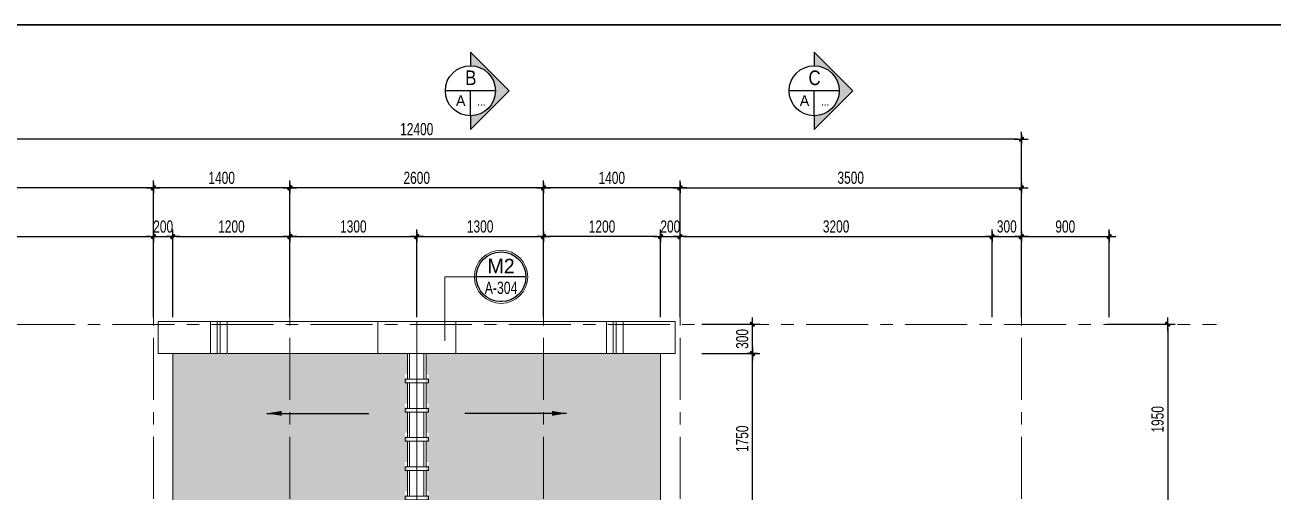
# Model space of a CAD drawing. Header units: inches. Extents: x 88947 to 296847, y 35049 to 161062.
# Drawn here: x 158844 to 171641, y 50933 to 55728 of the extents above; entities that cross this region are included whole.
import ezdxf
from ezdxf.enums import TextEntityAlignment as Align
from ezdxf.xclip import XClip

# ---------------------------------------------------------------- set-up
doc = ezdxf.new("R2010")
doc.units = ezdxf.units.IN
doc.header["$MEASUREMENT"] = 0
doc.header["$XCLIPFRAME"] = 0
doc.header["$PDMODE"] = 1
doc.linetypes.add('ACAD_ISO03W100', pattern=[30, 12, -18])
doc.linetypes.add('CENTER', pattern=[50.8, 31.75, -6.35, 6.35, -6.35])
for name, color, linetype, lineweight in [('A-Dims', 145, 'Continuous', 25), ('A-Text', 30, 'Continuous', 9), ('A-Wall', 2, 'Continuous', 35), ('CUA', 42, 'Continuous', 20), ('DIM', 7, 'Continuous', 25), ('HACTH', 8, 'Continuous', 5), ('KY HIEU', 4, 'Continuous', 25), ('NETMANH', 192, 'Continuous', 18), ('netthay', 254, 'Continuous', 25), ('THAY', 3, 'Continuous', 18), ('TRUC', 252, 'ACAD_ISO03W100', 13)]:
    doc.layers.add(name, color=color, linetype=linetype, lineweight=lineweight)
doc.layers.add('NHO', color=8, linetype='Continuous')
doc.layers.add('text', color=2, linetype='Continuous')
doc.styles.add('AVO-B', font='VAVOB.TTF')
doc.styles.add('DDCo-B-Helve-condense', font='VHELVCB.TTF')
doc.styles.add('FRANKO', font='VFRANKO.TTF')
doc.styles.add('TAS-MTEXT', font='VAVOB.TTF', dxfattribs={"width": 0.75})
doc.styles.add('VNI-HELVE-CONDENSE', font='VNARIAL.TTF', dxfattribs={"width": 0.7})
doc.dimstyles.new('TAS-100', dxfattribs={"dimscale": 50, "dimtxt": 2.5, "dimasz": 0.7, "dimexe": 1.5, "dimexo": 1.5, "dimgap": 0.8, "dimtad": 1, "dimdec": 0, "dimzin": 3, "dimdsep": 46, "dimtxsty": 'VNI-HELVE-CONDENSE', "dimblk": 'TICK', "dimcen": 2.5, "dimclrt": 71, "dimazin": 2, "dimtfac": 0.75, "dimtdec": 0, "dimtix": 1, "dimtmove": 2, "dimatfit": 2, "dimldrblk": 'TICK123', "dimfxl": 1.5, "dimtolj": 1, "dimtzin": 0, "dimarcsym": 0})
doc.dimstyles.new('TL 100', dxfattribs={"dimscale": 100, "dimtxt": 1.25, "dimasz": 0.5, "dimexe": 1, "dimexo": 1, "dimgap": 0.5, "dimtad": 1, "dimdec": 0, "dimzin": 3, "dimdsep": 46, "dimtxsty": 'VNI-HELVE-CONDENSE', "dimblk": 'DOT', "dimcen": 2, "dimclrt": 7, "dimazin": 2, "dimtfac": 0.75, "dimtdec": 0, "dimtix": 1, "dimtmove": 2, "dimatfit": 2, "dimfxl": 1.5, "dimtolj": 1, "dimtzin": 0, "dimarcsym": 0})
pattern_1 = [(90, (159903.4, 49624.77), (-100, 200), [25, -175]), (90, (159890.9, 49624.77), (-100, 200), [25, -75]), (90, (159878.4, 49724.77), (-100, 200), [25, -175]), (90, (159940.9, 49574.77), (-100, 200), [12.5, -100, 12.5, -75]), (135, (159915.9, 49587.266), (-100, 6e-15), [17.6777, -265.165]), (135, (159878.4, 49574.766), (-100, 6e-15), [12.63, -270.2127]), (135, (159865.9, 49574.766), (-100, 6e-15), [15.15, -267.6927]), (225, (159865.9, 49699.766), (-100, 6e-15), [15.15, -267.6927]), (225, (159878.4, 49699.766), (-100, 6e-15), [12.63, -270.2127]), (225, (159915.9, 49687.266), (-100, 6e-15), [17.6777, -265.165]), (116.565, (159915.9, 49599.77), (-100, 5e-05), [27.951, -195.656]), (116.565, (159903.4, 49599.77), (-100, 5e-05), [27.951, -195.656]), (116.565, (159890.9, 49549.77), (-100, 5e-05), [27.951, -195.656]), (116.565, (159878.4, 49549.77), (-100, 5e-05), [27.951, -195.656]), (153.43495, (159940.9, 49574.766), (-100, -5e-05), [27.951, -419.2627]), (153.43495, (159940.9, 49587.266), (-100, -5e-05), [27.951, -419.2627]), (206.56505, (159940.9, 49687.266), (-100, 5e-05), [27.951, -419.2627]), (206.56505, (159940.9, 49699.766), (-100, 5e-05), [27.951, -419.2627]), (243.435, (159915.9, 49674.77), (-100, -5e-05), [27.951, -195.656]), (243.435, (159903.4, 49674.77), (-100, -5e-05), [27.951, -195.656]), (243.435, (159890.9, 49724.77), (-100, -5e-05), [27.951, -195.656]), (243.435, (159878.4, 49724.77), (-100, -5e-05), [27.951, -195.656]), (172.87498, (159940.9, 49574.766), (-100.000016, -2.5e-05), [100.7782, -1511.6733]), (187.12502, (159940.9, 49699.766), (-100.000016, 2.5e-05), [100.7782, -1511.6733])]

# ---------------------------------------------------------------- blocks, each defined once
blk = doc.blocks.new('khung ten')
at = {"layer": 'A-Wall', "ltscale": 0.7}
blk.add_lwpolyline([(267204, -219099), (305804, -219099), (305804, -190799), (267204, -190799)], close=True, dxfattribs=at)
blk = doc.blocks.new('_Dot')
at = {"layer": 'netthay', "color": 0, "lineweight": -2}
blk.add_line((-0.5, 0), (-1, 0), dxfattribs=at)
at = {"layer": 'netthay', "color": 0, "const_width": 0.5}
blk.add_lwpolyline([(-0.25, 0, 1), (0.25, 0, 1)], format="xyb", close=True, dxfattribs=at)
blk = doc.blocks.new('TICK')
at = {"layer": 'A-Dims', "color": 1}
for p, q in [((-2, 0), (2, 0)), ((0, 1.5), (0, -1.5))]:
    blk.add_line(p, q, dxfattribs=at)
at = {"layer": 'A-Dims', "color": 1, "const_width": 0.788}
blk.add_lwpolyline([(-0.33, -0.35), (0.38, 0.38)], dxfattribs=at)
at = {"layer": 'A-Dims', "color": 1, "const_width": 0.394}
for points in [[(0.24, 0.52, -0.414214), (0.52, 0.52, -1)], [(0.52, 0.52, -0.414214), (0.52, 0.24, -1)], [(-0.47, -0.21, 0.414214), (-0.47, -0.49, 1)], [(-0.47, -0.49, 0.414214), (-0.19, -0.49, 1)]]:
    blk.add_lwpolyline(points, format="xyb", dxfattribs=at)
blk = doc.blocks.new('*D2965')
at = {"layer": 'Defpoints', "color": 0}
for p in [(160161, 53555), (156961, 52655), (160161, 52655)]:
    blk.add_point(p, dxfattribs=at)
at = {"layer": 'DIM', "color": 0, "lineweight": -2}
for p, q in [((156961, 52730), (156961, 53630)), ((160161, 52730), (160161, 53630)), ((156996, 53555), (160126, 53555))]:
    blk.add_line(p, q, dxfattribs=at)
at = {"layer": 'DIM', "color": 0, "lineweight": -2, "xscale": 35, "yscale": 35, "zscale": 35, "rotation": 180}
blk.add_blockref('TICK', (156961, 53555), dxfattribs=at)
at = {"layer": 'DIM', "color": 0, "lineweight": -2, "xscale": 35, "yscale": 35, "zscale": 35}
blk.add_blockref('TICK', (160161, 53555), dxfattribs=at)
at = {"layer": 'DIM', "color": 71, "insert": (158561, 53659), "char_height": 125, "attachment_point": 5, "style": 'VNI-HELVE-CONDENSE'}
blk.add_mtext('\\A1;3200', dxfattribs=at)
blk = doc.blocks.new('TICK123')
at = {"layer": 'A-Dims', "color": 1}
blk.add_lwpolyline([(0.05, 0, 0, 0.84, 0), (-2.11, 0, 8.4, 8.4, 0)], format="xyseb", dxfattribs=at)
blk = doc.blocks.new('*D2966')
at = {"layer": 'Defpoints', "color": 0}
for p in [(160361, 53555), (160161, 52655), (160361, 52655)]:
    blk.add_point(p, dxfattribs=at)
at = {"layer": 'DIM', "color": 0, "lineweight": -2}
for p, q in [((160161, 52730), (160161, 53630)), ((160361, 52730), (160361, 53630)), ((160126, 53555), (160091, 53555)), ((160161, 53555), (160361, 53555)), ((160396, 53555), (160431, 53555))]:
    blk.add_line(p, q, dxfattribs=at)
at = {"layer": 'DIM', "color": 0, "lineweight": -2, "xscale": 35, "yscale": 35, "zscale": 35}
blk.add_blockref('TICK', (160161, 53555), dxfattribs=at)
at = {"layer": 'DIM', "color": 0, "lineweight": -2, "xscale": 35, "yscale": 35, "zscale": 35, "rotation": 180}
blk.add_blockref('TICK', (160361, 53555), dxfattribs=at)
at = {"layer": 'DIM', "color": 71, "insert": (160261, 53658), "char_height": 125, "attachment_point": 5, "style": 'VNI-HELVE-CONDENSE'}
blk.add_mtext('\\A1;200', dxfattribs=at)
blk = doc.blocks.new('*D2967')
at = {"layer": 'Defpoints', "color": 0}
for p in [(162861, 53555), (161561, 52655), (162861, 52655)]:
    blk.add_point(p, dxfattribs=at)
at = {"layer": 'DIM', "color": 0, "lineweight": -2}
for p, q in [((161561, 52730), (161561, 53630)), ((162861, 52730), (162861, 53630)), ((161596, 53555), (162826, 53555))]:
    blk.add_line(p, q, dxfattribs=at)
at = {"layer": 'DIM', "color": 0, "lineweight": -2, "xscale": 35, "yscale": 35, "zscale": 35, "rotation": 180}
blk.add_blockref('TICK', (161561, 53555), dxfattribs=at)
at = {"layer": 'DIM', "color": 0, "lineweight": -2, "xscale": 35, "yscale": 35, "zscale": 35}
blk.add_blockref('TICK', (162861, 53555), dxfattribs=at)
at = {"layer": 'DIM', "color": 71, "insert": (162211, 53659), "char_height": 125, "attachment_point": 5, "style": 'VNI-HELVE-CONDENSE'}
blk.add_mtext('\\A1;1300', dxfattribs=at)
blk = doc.blocks.new('*D2968')
at = {"layer": 'Defpoints', "color": 0}
for p in [(164161, 53555), (162861, 52655), (164161, 52655)]:
    blk.add_point(p, dxfattribs=at)
at = {"layer": 'DIM', "color": 0, "lineweight": -2}
for p, q in [((162861, 52730), (162861, 53630)), ((164161, 52730), (164161, 53630)), ((162896, 53555), (164126, 53555))]:
    blk.add_line(p, q, dxfattribs=at)
at = {"layer": 'DIM', "color": 0, "lineweight": -2, "xscale": 35, "yscale": 35, "zscale": 35, "rotation": 180}
blk.add_blockref('TICK', (162861, 53555), dxfattribs=at)
at = {"layer": 'DIM', "color": 0, "lineweight": -2, "xscale": 35, "yscale": 35, "zscale": 35}
blk.add_blockref('TICK', (164161, 53555), dxfattribs=at)
at = {"layer": 'DIM', "color": 71, "insert": (163511, 53659), "char_height": 125, "attachment_point": 5, "style": 'VNI-HELVE-CONDENSE'}
blk.add_mtext('\\A1;1300', dxfattribs=at)
blk = doc.blocks.new('*D2969')
at = {"layer": 'Defpoints', "color": 0}
for p in [(168761, 53555), (165561, 52655), (168761, 52655)]:
    blk.add_point(p, dxfattribs=at)
at = {"layer": 'DIM', "color": 0, "lineweight": -2}
for p, q in [((165561, 52730), (165561, 53630)), ((168761, 52730), (168761, 53630)), ((165596, 53555), (168726, 53555))]:
    blk.add_line(p, q, dxfattribs=at)
at = {"layer": 'DIM', "color": 0, "lineweight": -2, "xscale": 35, "yscale": 35, "zscale": 35, "rotation": 180}
blk.add_blockref('TICK', (165561, 53555), dxfattribs=at)
at = {"layer": 'DIM', "color": 0, "lineweight": -2, "xscale": 35, "yscale": 35, "zscale": 35}
blk.add_blockref('TICK', (168761, 53555), dxfattribs=at)
at = {"layer": 'DIM', "color": 71, "insert": (167161, 53659), "char_height": 125, "attachment_point": 5, "style": 'VNI-HELVE-CONDENSE'}
blk.add_mtext('\\A1;3200', dxfattribs=at)
blk = doc.blocks.new('*D2970')
at = {"layer": 'Defpoints', "color": 0}
for p in [(169061, 53555), (168761, 52655), (169061, 52655)]:
    blk.add_point(p, dxfattribs=at)
at = {"layer": 'DIM', "color": 0, "lineweight": -2}
for p, q in [((168761, 52730), (168761, 53630)), ((169061, 52730), (169061, 53630)), ((168796, 53555), (169026, 53555))]:
    blk.add_line(p, q, dxfattribs=at)
at = {"layer": 'DIM', "color": 0, "lineweight": -2, "xscale": 35, "yscale": 35, "zscale": 35, "rotation": 180}
blk.add_blockref('TICK', (168761, 53555), dxfattribs=at)
at = {"layer": 'DIM', "color": 0, "lineweight": -2, "xscale": 35, "yscale": 35, "zscale": 35}
blk.add_blockref('TICK', (169061, 53555), dxfattribs=at)
at = {"layer": 'DIM', "color": 71, "insert": (168911, 53659), "char_height": 125, "attachment_point": 5, "style": 'VNI-HELVE-CONDENSE'}
blk.add_mtext('\\A1;300', dxfattribs=at)
blk = doc.blocks.new('*D2971')
at = {"layer": 'Defpoints', "color": 0}
for p in [(169961, 53555), (169061, 52655), (169961, 52655)]:
    blk.add_point(p, dxfattribs=at)
at = {"layer": 'DIM', "color": 0, "lineweight": -2}
for p, q in [((169061, 52730), (169061, 53630)), ((169961, 52730), (169961, 53630)), ((169096, 53555), (169926, 53555))]:
    blk.add_line(p, q, dxfattribs=at)
at = {"layer": 'DIM', "color": 0, "lineweight": -2, "xscale": 35, "yscale": 35, "zscale": 35, "rotation": 180}
blk.add_blockref('TICK', (169061, 53555), dxfattribs=at)
at = {"layer": 'DIM', "color": 0, "lineweight": -2, "xscale": 35, "yscale": 35, "zscale": 35}
blk.add_blockref('TICK', (169961, 53555), dxfattribs=at)
at = {"layer": 'DIM', "color": 71, "insert": (169511, 53658), "char_height": 125, "attachment_point": 5, "style": 'VNI-HELVE-CONDENSE'}
blk.add_mtext('\\A1;900', dxfattribs=at)
blk = doc.blocks.new('*D2972')
at = {"layer": 'Defpoints', "color": 0}
for p in [(169061, 54055), (165561, 52655), (169061, 52655)]:
    blk.add_point(p, dxfattribs=at)
at = {"layer": 'DIM', "color": 0, "lineweight": -2}
for p, q in [((165561, 52730), (165561, 54130)), ((165596, 54055), (169026, 54055)), ((169061, 52730), (169061, 54130))]:
    blk.add_line(p, q, dxfattribs=at)
at = {"layer": 'DIM', "color": 0, "lineweight": -2, "xscale": 35, "yscale": 35, "zscale": 35, "rotation": 180}
blk.add_blockref('TICK', (165561, 54055), dxfattribs=at)
at = {"layer": 'DIM', "color": 0, "lineweight": -2, "xscale": 35, "yscale": 35, "zscale": 35}
blk.add_blockref('TICK', (169061, 54055), dxfattribs=at)
at = {"layer": 'DIM', "color": 71, "insert": (167311, 54159), "char_height": 125, "attachment_point": 5, "style": 'VNI-HELVE-CONDENSE'}
blk.add_mtext('\\A1;3500', dxfattribs=at)
blk = doc.blocks.new('*D2973')
at = {"layer": 'Defpoints', "color": 0}
for p in [(164161, 54055), (164161, 52655), (165561, 52655)]:
    blk.add_point(p, dxfattribs=at)
at = {"layer": 'DIM', "color": 0, "lineweight": -2}
for p, q in [((164161, 52730), (164161, 54130)), ((165526, 54055), (164196, 54055)), ((165561, 52730), (165561, 54130))]:
    blk.add_line(p, q, dxfattribs=at)
at = {"layer": 'DIM', "color": 0, "lineweight": -2, "xscale": 35, "yscale": 35, "zscale": 35, "rotation": 180}
blk.add_blockref('TICK', (164161, 54055), dxfattribs=at)
at = {"layer": 'DIM', "color": 0, "lineweight": -2, "xscale": 35, "yscale": 35, "zscale": 35}
blk.add_blockref('TICK', (165561, 54055), dxfattribs=at)
at = {"layer": 'DIM', "color": 71, "insert": (164861, 54158), "char_height": 125, "attachment_point": 5, "style": 'VNI-HELVE-CONDENSE'}
blk.add_mtext('\\A1;1400', dxfattribs=at)
blk = doc.blocks.new('*D2974')
at = {"layer": 'Defpoints', "color": 0}
for p in [(161561, 54055), (161561, 52655), (164161, 52655)]:
    blk.add_point(p, dxfattribs=at)
at = {"layer": 'DIM', "color": 0, "lineweight": -2}
for p, q in [((161561, 52730), (161561, 54130)), ((164126, 54055), (161596, 54055)), ((164161, 52730), (164161, 54130))]:
    blk.add_line(p, q, dxfattribs=at)
at = {"layer": 'DIM', "color": 0, "lineweight": -2, "xscale": 35, "yscale": 35, "zscale": 35, "rotation": 180}
blk.add_blockref('TICK', (161561, 54055), dxfattribs=at)
at = {"layer": 'DIM', "color": 0, "lineweight": -2, "xscale": 35, "yscale": 35, "zscale": 35}
blk.add_blockref('TICK', (164161, 54055), dxfattribs=at)
at = {"layer": 'DIM', "color": 71, "insert": (162861, 54158), "char_height": 125, "attachment_point": 5, "style": 'VNI-HELVE-CONDENSE'}
blk.add_mtext('\\A1;2600', dxfattribs=at)
blk = doc.blocks.new('*D2975')
at = {"layer": 'Defpoints', "color": 0}
for p in [(160161, 54055), (160161, 52655), (161561, 52655)]:
    blk.add_point(p, dxfattribs=at)
at = {"layer": 'DIM', "color": 0, "lineweight": -2}
for p, q in [((160161, 52730), (160161, 54130)), ((161526, 54055), (160196, 54055)), ((161561, 52730), (161561, 54130))]:
    blk.add_line(p, q, dxfattribs=at)
at = {"layer": 'DIM', "color": 0, "lineweight": -2, "xscale": 35, "yscale": 35, "zscale": 35, "rotation": 180}
blk.add_blockref('TICK', (160161, 54055), dxfattribs=at)
at = {"layer": 'DIM', "color": 0, "lineweight": -2, "xscale": 35, "yscale": 35, "zscale": 35}
blk.add_blockref('TICK', (161561, 54055), dxfattribs=at)
at = {"layer": 'DIM', "color": 71, "insert": (160861, 54158), "char_height": 125, "attachment_point": 5, "style": 'VNI-HELVE-CONDENSE'}
blk.add_mtext('\\A1;1400', dxfattribs=at)
blk = doc.blocks.new('*D2976')
at = {"layer": 'Defpoints', "color": 0}
for p in [(156661, 54055), (156661, 52655), (160161, 52655)]:
    blk.add_point(p, dxfattribs=at)
at = {"layer": 'DIM', "color": 0, "lineweight": -2}
for p, q in [((156661, 52730), (156661, 54130)), ((160126, 54055), (156696, 54055)), ((160161, 52730), (160161, 54130))]:
    blk.add_line(p, q, dxfattribs=at)
at = {"layer": 'DIM', "color": 0, "lineweight": -2, "xscale": 35, "yscale": 35, "zscale": 35, "rotation": 180}
blk.add_blockref('TICK', (156661, 54055), dxfattribs=at)
at = {"layer": 'DIM', "color": 0, "lineweight": -2, "xscale": 35, "yscale": 35, "zscale": 35}
blk.add_blockref('TICK', (160161, 54055), dxfattribs=at)
at = {"layer": 'DIM', "color": 71, "insert": (158411, 54159), "char_height": 125, "attachment_point": 5, "style": 'VNI-HELVE-CONDENSE'}
blk.add_mtext('\\A1;3500', dxfattribs=at)
blk = doc.blocks.new('*D2977')
at = {"layer": 'Defpoints', "color": 0}
for p in [(156661, 54555), (156661, 52655), (169061, 52655)]:
    blk.add_point(p, dxfattribs=at)
at = {"layer": 'DIM', "color": 0, "lineweight": -2}
for p, q in [((156661, 52730), (156661, 54630)), ((169026, 54555), (156696, 54555)), ((169061, 52730), (169061, 54630))]:
    blk.add_line(p, q, dxfattribs=at)
at = {"layer": 'DIM', "color": 0, "lineweight": -2, "xscale": 35, "yscale": 35, "zscale": 35, "rotation": 180}
blk.add_blockref('TICK', (156661, 54555), dxfattribs=at)
at = {"layer": 'DIM', "color": 0, "lineweight": -2, "xscale": 35, "yscale": 35, "zscale": 35}
blk.add_blockref('TICK', (169061, 54555), dxfattribs=at)
at = {"layer": 'DIM', "color": 71, "insert": (162861, 54658), "char_height": 125, "attachment_point": 5, "style": 'VNI-HELVE-CONDENSE'}
blk.add_mtext('\\A1;12400', dxfattribs=at)
blk = doc.blocks.new('A$C02956A0F')
at = {"layer": 'THAY'}
for p, q in [((0, 96), (263, 96)), ((0, 74), (263, 74)), ((263, 0), (263, 120)), ((263, 120), (300, 120)), ((263, 0), (263, -120)), ((300, 96), (563, 96)), ((300, 74), (563, 74)), ((563, 0), (563, 120)), ((563, 120), (600, 120)), ((563, 0), (563, -120)), ((600, 96), (863, 96)), ((600, 74), (863, 74)), ((863, 0), (863, 120)), ((863, 120), (900, 120)), ((863, 0), (863, -120)), ((900, 96), (1163, 96)), ((900, 74), (1163, 74)), ((1163, 0), (1163, 120)), ((1163, 120), (1200, 120)), ((1163, 0), (1163, -120)), ((1200, 96), (1463, 96)), ((1200, 74), (1463, 74)), ((1463, 0), (1463, 120)), ((1463, 120), (1500, 120)), ((1463, 0), (1463, -120)), ((1500, 96), (1763, 96)), ((1500, 74), (1763, 74)), ((1763, 0), (1763, 120)), ((1763, 120), (1800, 120)), ((1763, 0), (1763, -120)), ((1800, 96), (2063, 96)), ((1800, 74), (2063, 74)), ((2063, 0), (2063, 120)), ((2063, 120), (2100, 120)), ((2063, 0), (2063, -120)), ((2100, 96), (2363, 96)), ((2100, 74), (2363, 74)), ((2363, 0), (2363, 120)), ((2363, 120), (2400, 120)), ((2363, 0), (2363, -120)), ((2400, 96), (2663, 96)), ((2400, 74), (2663, 74)), ((2663, 0), (2663, 120)), ((2663, 120), (2700, 120)), ((2663, 0), (2663, -120)), ((2700, 96), (2963, 96)), ((2700, 74), (2963, 74)), ((2963, 0), (2963, 120)), ((2963, 120), (3000, 120)), ((2963, 0), (2963, -120)), ((3000, 96), (3263, 96)), ((3000, 74), (3263, 74)), ((3263, 0), (3263, 120)), ((3263, 120), (3300, 120)), ((3263, 0), (3263, -120)), ((3300, 96), (3563, 96)), ((3300, 74), (3563, 74)), ((3563, 0), (3563, 120)), ((3563, 120), (3600, 120)), ((3563, 0), (3563, -120)), ((3600, 96), (3863, 96)), ((3600, 74), (3863, 74)), ((3863, 0), (3863, 120)), ((3863, 120), (3900, 120)), ((3863, 0), (3863, -120)), ((3900, 96), (4163, 96)), ((3900, 74), (4163, 74)), ((4163, 0), (4163, 120)), ((4163, 120), (4200, 120)), ((4163, 0), (4163, -120)), ((4200, 96), (4463, 96)), ((4200, 74), (4463, 74)), ((4463, 0), (4463, 120)), ((4463, 120), (4500, 120)), ((4463, 0), (4463, -120)), ((4500, 96), (4763, 96)), ((4500, 74), (4763, 74)), ((4763, 0), (4763, 120)), ((4763, 120), (4800, 120)), ((4763, 0), (4763, -120)), ((4800, 96), (5063, 96)), ((4800, 74), (5063, 74)), ((5063, 0), (5063, 120)), ((5063, 120), (5100, 120)), ((5063, 0), (5063, -120)), ((0, -74), (263, -74)), ((0, -96), (263, -96)), ((263, -120), (300, -120)), ((300, -74), (563, -74)), ((300, -96), (563, -96)), ((563, -120), (600, -120)), ((600, -74), (863, -74)), ((600, -96), (863, -96)), ((863, -120), (900, -120)), ((900, -74), (1163, -74)), ((900, -96), (1163, -96)), ((1163, -120), (1200, -120)), ((1200, -74), (1463, -74)), ((1200, -96), (1463, -96)), ((1463, -120), (1500, -120)), ((1500, -74), (1763, -74)), ((1500, -96), (1763, -96)), ((1763, -120), (1800, -120)), ((1800, -74), (2063, -74)), ((1800, -96), (2063, -96)), ((2063, -120), (2100, -120)), ((2100, -74), (2363, -74)), ((2100, -96), (2363, -96)), ((2363, -120), (2400, -120)), ((2400, -74), (2663, -74)), ((2400, -96), (2663, -96)), ((2663, -120), (2700, -120)), ((2700, -74), (2963, -74)), ((2700, -96), (2963, -96)), ((2963, -120), (3000, -120)), ((3000, -74), (3263, -74)), ((3000, -96), (3263, -96)), ((3263, -120), (3300, -120)), ((3300, -74), (3563, -74)), ((3300, -96), (3563, -96)), ((3563, -120), (3600, -120)), ((3600, -74), (3863, -74)), ((3600, -96), (3863, -96)), ((3863, -120), (3900, -120)), ((3900, -74), (4163, -74)), ((3900, -96), (4163, -96)), ((4163, -120), (4200, -120)), ((4200, -74), (4463, -74)), ((4200, -96), (4463, -96)), ((4463, -120), (4500, -120)), ((4500, -74), (4763, -74)), ((4500, -96), (4763, -96)), ((4763, -120), (4800, -120)), ((4800, -74), (5063, -74)), ((4800, -96), (5063, -96)), ((5063, -120), (5100, -120))]:
    blk.add_line(p, q, dxfattribs=at)
for points in [[(300, 0), (300, 120)], [(300, 0), (300, -120)], [(600, 0), (600, 120)], [(600, 0), (600, -120)], [(900, 0), (900, 120)], [(900, 0), (900, -120)], [(1200, 0), (1200, 120)], [(1200, 0), (1200, -120)], [(1500, 0), (1500, 120)], [(1500, 0), (1500, -120)], [(1800, 0), (1800, 120)], [(1800, 0), (1800, -120)], [(2100, 0), (2100, 120)], [(2100, 0), (2100, -120)], [(2400, 0), (2400, 120)], [(2400, 0), (2400, -120)], [(2700, 0), (2700, 120)], [(2700, 0), (2700, -120)], [(3000, 0), (3000, 120)], [(3000, 0), (3000, -120)], [(3300, 0), (3300, 120)], [(3300, 0), (3300, -120)], [(3600, 0), (3600, 120)], [(3600, 0), (3600, -120)], [(3900, 0), (3900, 120)], [(3900, 0), (3900, -120)], [(4200, 0), (4200, 120)], [(4200, 0), (4200, -120)], [(4500, 0), (4500, 120)], [(4500, 0), (4500, -120)], [(4800, 0), (4800, 120)], [(4800, 0), (4800, -120)], [(5100, 0), (5100, 120)], [(5100, 0), (5100, -120)]]:
    blk.add_lwpolyline(points, dxfattribs=at)
blk = doc.blocks.new('*D2987')
at = {"layer": 'Defpoints', "color": 0}
for p in [(169861, 52655), (169861, 50705), (170561, 50705)]:
    blk.add_point(p, dxfattribs=at)
at = {"layer": 'DIM', "color": 0, "lineweight": -2}
for p, q in [((169936, 52655), (170636, 52655)), ((170561, 52620), (170561, 50740)), ((169936, 50705), (170636, 50705))]:
    blk.add_line(p, q, dxfattribs=at)
at = {"layer": 'DIM', "color": 0, "lineweight": -2, "xscale": 35, "yscale": 35, "zscale": 35}
for p, rotation in [((170561, 52655), 90), ((170561, 50705), 270)]:
    blk.add_blockref('TICK', p, dxfattribs=dict(at, rotation=rotation))
at = {"layer": 'DIM', "color": 71, "insert": (170458, 51680), "char_height": 125, "attachment_point": 5, "rotation": 90, "style": 'VNI-HELVE-CONDENSE'}
blk.add_mtext('\\A1;1950', dxfattribs=at)
blk = doc.blocks.new('*D2989')
at = {"layer": 'Defpoints', "color": 0}
for p in [(161561, 53555), (160361, 52655), (161561, 52655)]:
    blk.add_point(p, dxfattribs=at)
at = {"layer": 'DIM', "color": 0, "lineweight": -2}
for p, q in [((160361, 52730), (160361, 53630)), ((161561, 52730), (161561, 53630)), ((160396, 53555), (161526, 53555))]:
    blk.add_line(p, q, dxfattribs=at)
at = {"layer": 'DIM', "color": 0, "lineweight": -2, "xscale": 35, "yscale": 35, "zscale": 35, "rotation": 180}
blk.add_blockref('TICK', (160361, 53555), dxfattribs=at)
at = {"layer": 'DIM', "color": 0, "lineweight": -2, "xscale": 35, "yscale": 35, "zscale": 35}
blk.add_blockref('TICK', (161561, 53555), dxfattribs=at)
at = {"layer": 'DIM', "color": 71, "insert": (160961, 53658), "char_height": 125, "attachment_point": 5, "style": 'VNI-HELVE-CONDENSE'}
blk.add_mtext('\\A1;1200', dxfattribs=at)
blk = doc.blocks.new('*D2990')
at = {"layer": 'Defpoints', "color": 0}
for p in [(164161, 53555), (164161, 52655), (165361, 52655)]:
    blk.add_point(p, dxfattribs=at)
at = {"layer": 'DIM', "color": 0, "lineweight": -2}
for p, q in [((164161, 52730), (164161, 53630)), ((165361, 52730), (165361, 53630)), ((165326, 53555), (164196, 53555))]:
    blk.add_line(p, q, dxfattribs=at)
at = {"layer": 'DIM', "color": 0, "lineweight": -2, "xscale": 35, "yscale": 35, "zscale": 35, "rotation": 180}
blk.add_blockref('TICK', (164161, 53555), dxfattribs=at)
at = {"layer": 'DIM', "color": 0, "lineweight": -2, "xscale": 35, "yscale": 35, "zscale": 35}
blk.add_blockref('TICK', (165361, 53555), dxfattribs=at)
at = {"layer": 'DIM', "color": 71, "insert": (164761, 53658), "char_height": 125, "attachment_point": 5, "style": 'VNI-HELVE-CONDENSE'}
blk.add_mtext('\\A1;1200', dxfattribs=at)
blk = doc.blocks.new('*D2991')
at = {"layer": 'Defpoints', "color": 0}
for p in [(165561, 53555), (165361, 52655), (165561, 52655)]:
    blk.add_point(p, dxfattribs=at)
at = {"layer": 'DIM', "color": 0, "lineweight": -2}
for p, q in [((165361, 52730), (165361, 53630)), ((165561, 52730), (165561, 53630)), ((165326, 53555), (165291, 53555)), ((165361, 53555), (165561, 53555)), ((165596, 53555), (165631, 53555))]:
    blk.add_line(p, q, dxfattribs=at)
at = {"layer": 'DIM', "color": 0, "lineweight": -2, "xscale": 35, "yscale": 35, "zscale": 35}
blk.add_blockref('TICK', (165361, 53555), dxfattribs=at)
at = {"layer": 'DIM', "color": 0, "lineweight": -2, "xscale": 35, "yscale": 35, "zscale": 35, "rotation": 180}
blk.add_blockref('TICK', (165561, 53555), dxfattribs=at)
at = {"layer": 'DIM', "color": 71, "insert": (165461, 53658), "char_height": 125, "attachment_point": 5, "style": 'VNI-HELVE-CONDENSE'}
blk.add_mtext('\\A1;200', dxfattribs=at)
blk = doc.blocks.new('A$C2E16532E')
at = {"layer": 'THAY'}
blk.add_lwpolyline([(-2650, 30), (2650, 30), (2650, -300), (-2650, -300)], close=True, dxfattribs=at)
for points in [[(-2115, 30), (-2115, -300)], [(-2045, 30), (-2045, -300)], [(-2015, 30), (-2015, -300)], [(-1945, 30), (-1945, -300)], [(-400, 30), (-400, -300)], [(0, 30), (0, -300)], [(400, 30), (400, -300)], [(1945, 30), (1945, -300)], [(2015, 30), (2015, -300)], [(2045, 30), (2045, -300)], [(2115, 30), (2115, -300)]]:
    blk.add_lwpolyline(points, dxfattribs=at)
blk = doc.blocks.new('*D2997')
at = {"layer": 'Defpoints', "color": 0}
for p in [(165711, 52355), (166303, 52355), (165711, 50605)]:
    blk.add_point(p, dxfattribs=at)
at = {"layer": 'DIM', "color": 0, "lineweight": -2}
for p, q in [((165786, 52355), (166378, 52355)), ((166303, 50640), (166303, 52320)), ((165786, 50605), (166378, 50605))]:
    blk.add_line(p, q, dxfattribs=at)
at = {"layer": 'DIM', "color": 0, "lineweight": -2, "xscale": 35, "yscale": 35, "zscale": 35}
for p, rotation in [((166303, 52355), 90), ((166303, 50605), 270)]:
    blk.add_blockref('TICK', p, dxfattribs=dict(at, rotation=rotation))
at = {"layer": 'DIM', "color": 71, "insert": (166199, 51480), "char_height": 125, "attachment_point": 5, "rotation": 90, "style": 'VNI-HELVE-CONDENSE'}
blk.add_mtext('\\A1;1750', dxfattribs=at)
blk = doc.blocks.new('*D2998')
at = {"layer": 'Defpoints', "color": 0}
for p in [(165711, 52655), (166303, 52655), (165711, 52355)]:
    blk.add_point(p, dxfattribs=at)
at = {"layer": 'DIM', "color": 0, "lineweight": -2}
for p, q in [((165786, 52655), (166378, 52655)), ((166303, 52390), (166303, 52620)), ((165786, 52355), (166378, 52355))]:
    blk.add_line(p, q, dxfattribs=at)
at = {"layer": 'DIM', "color": 0, "lineweight": -2, "xscale": 35, "yscale": 35, "zscale": 35}
for p, rotation in [((166303, 52655), 90), ((166303, 52355), 270)]:
    blk.add_blockref('TICK', p, dxfattribs=dict(at, rotation=rotation))
at = {"layer": 'DIM', "color": 71, "insert": (166199, 52505), "char_height": 125, "attachment_point": 5, "rotation": 90, "style": 'VNI-HELVE-CONDENSE'}
blk.add_mtext('\\A1;300', dxfattribs=at)

msp = doc.modelspace()

# ---------------------------------------------------------------- hatches: boundary and pattern name
at = {"layer": 'HACTH'}
h = msp.add_hatch(dxfattribs=at)
h.set_pattern_fill('TILE_02', color=256, scale=100, angle=90, style=0, pattern_type=2)
h.set_pattern_definition(pattern_1)
h.paths.add_polyline_path([(161661.3, 50704.7), (160361.3, 50704.7), (160361.3, 50604.7), (160861.3, 50104.7), (161661.3, 50104.7)])
h.paths.add_polyline_path([(162741, 50341.7), (162765.7, 50341.7), (162765.7, 50604.7), (162741, 50604.7), (162741, 50641.7), (162765.7, 50641.7), (162765.7, 50704.7), (161661.3, 50704.7), (161661.3, 50104.7), (162111.3, 50104.7), (162765.7, 49450.3), (162765.7, 49704.7), (162741, 49704.7), (162741, 49741.7), (162765.7, 49741.7), (162765.7, 50004.7), (162741, 50004.7), (162741, 50041.7), (162765.7, 50041.7), (162765.7, 50304.7), (162741, 50304.7)])
h.paths.add_polyline_path([(161661.3, 52354.7), (160361.3, 52354.7), (160361.3, 50704.7), (161661.3, 50704.7)])
h.paths.add_polyline_path([(162765.7, 52354.7), (161661.3, 52354.7), (161661.3, 50704.7), (162765.7, 50704.7), (162765.7, 50904.7), (162741, 50904.7), (162741, 50941.7), (162765.7, 50941.7), (162765.7, 51204.7), (162741, 51204.7), (162741, 51241.7), (162765.7, 51241.7), (162765.7, 51504.7), (162741, 51504.7), (162741, 51541.7), (162765.7, 51541.7), (162765.7, 51804.7), (162741, 51804.7), (162741, 51841.7), (162765.7, 51841.7), (162765.7, 52104.7), (162741, 52104.7), (162741, 52141.7), (162765.7, 52141.7)])
h = msp.add_hatch(dxfattribs=at)
h.set_pattern_fill('TILE_02', color=256, scale=100, angle=90, style=0, pattern_type=2)
h.set_pattern_definition(pattern_1)
h.paths.add_polyline_path([(164061.3, 50704.7), (165361.4, 50704.7), (165361.4, 50604.7), (164861.4, 50104.7), (164061.3, 50104.7)])
h.paths.add_polyline_path([(162981.7, 50341.7), (162957, 50341.7), (162957, 50604.7), (162981.7, 50604.7), (162981.7, 50641.7), (162957, 50641.7), (162957, 50704.7), (164061.3, 50704.7), (164061.3, 50104.7), (163611.3, 50104.7), (162957, 49450.3), (162957, 49704.7), (162981.7, 49704.7), (162981.7, 49741.7), (162957, 49741.7), (162957, 50004.7), (162981.7, 50004.7), (162981.7, 50041.7), (162957, 50041.7), (162957, 50304.7), (162981.7, 50304.7)])
h.paths.add_polyline_path([(164061.3, 52354.7), (162957, 52354.7), (162957, 52141.7), (162981.7, 52141.7), (162981.7, 52104.7), (162957, 52104.7), (162957, 51841.7), (162981.7, 51841.7), (162981.7, 51804.7), (162957, 51804.7), (162957, 51541.7), (162981.7, 51541.7), (162981.7, 51504.7), (162957, 51504.7), (162957, 51241.7), (162981.7, 51241.7), (162981.7, 51204.7), (162957, 51204.7), (162957, 50941.7), (162981.7, 50941.7), (162981.7, 50904.7), (162957, 50904.7), (162957, 50704.7), (164061.3, 50704.7)])
h.paths.add_polyline_path([(165361.4, 52354.7), (164061.3, 52354.7), (164061.3, 50704.7), (165361.4, 50704.7)])
at = {"layer": 'KY HIEU'}
for points in [[(163808.2, 55052.7), (163411.3, 55449.6), (163411.3, 55309.6, -1), (163411.3, 54795.8), (163411.3, 54655.8)], [(167333.2, 55052.7), (166936.3, 55449.6), (166936.3, 55309.6, -1), (166936.3, 54795.8), (166936.3, 54655.8)]]:
    msp.add_hatch(color=256, dxfattribs=at).paths.add_polyline_path(points)

# ---------------------------------------------------------------- linework, layer by layer
at = {"layer": 'HACTH'}
msp.add_lwpolyline([(163452.3, 53142.8), (163148.6, 53142.8), (163148.6, 52487)], dxfattribs=at)
at = {"layer": 'KY HIEU'}
msp.add_line((163980.5, 53142.8), (163470.5, 53142.8), dxfattribs=at)
at = {"layer": 'KY HIEU', "const_width": 5.5}
msp.add_lwpolyline([(163470.7, 53142.8, 1), (163980.2, 53142.8, 1)], format="xyb", close=True, dxfattribs=at)
at = {"layer": 'NHO'}
msp.add_circle((163725.5, 53142.8), 255, dxfattribs=at)
at = {"layer": 'text', "color": 2, "linetype": 'Continuous'}
for p, q in [((163668.2, 55052.7), (163154.4, 55052.7)), ((167193.2, 55052.7), (166679.4, 55052.7))]:
    msp.add_line(p, q, dxfattribs=at)
for points in [[(163411.3, 54795.8), (163411.3, 54655.8), (163808.2, 55052.7), (163411.3, 55449.6), (163411.3, 55309.6)], [(166936.3, 54795.8), (166936.3, 54655.8), (167333.2, 55052.7), (166936.3, 55449.6), (166936.3, 55309.6)], [(163411.3, 54795.8), (163411.3, 55052.7)], [(166936.3, 54795.8), (166936.3, 55052.7)]]:
    msp.add_lwpolyline(points, dxfattribs=at)
for centre in [(163411.3, 55052.7), (166936.3, 55052.7)]:
    msp.add_circle(centre, 256.9, dxfattribs=at)
at = {"layer": 'THAY'}
for points in [[(160361.3, 52354.7), (160361.3, 50604.7)], [(162861.3, 52404.7), (162861.3, 49354.7)], [(165361.4, 52354.7), (165361.4, 50604.7)]]:
    msp.add_lwpolyline(points, dxfattribs=at)
at = {"layer": 'THAY', "color": 8}
msp.add_circle((163725.5, 53142.8), 273.2, dxfattribs=at)
at = {"layer": 'TRUC', "linetype": 'CENTER', "ltscale": 20}
for points in [[(160161.3, 40704.7), (160161.3, 53204.7)], [(161561.3, 40704.7), (161561.3, 53204.7)], [(164161.3, 40704.7), (164161.3, 53204.7)], [(165561.3, 40704.7), (165561.3, 53204.7)], [(169061.3, 40704.7), (169061.3, 53204.7)], [(154661.3, 52654.7), (171061.3, 52654.7)]]:
    msp.add_lwpolyline(points, dxfattribs=at)

# ---------------------------------------------------------------- block references
at = {"layer": 'A-Text', "xscale": 0.7071428571362048, "yscale": 0.7071428573544836, "zscale": 0.7071428573664265}
msp.add_blockref('khung ten', (-39048.5, 190650.5), dxfattribs=at)
at = {"layer": 'DIM'}
msp.add_blockref('A$C2E16532E', (162861.3, 52654.7), dxfattribs=at)
at = {"layer": 'NETMANH'}
ref = msp.add_blockref('A$C02956A0F', (162861.3, 52354.7), dxfattribs=dict(at, rotation=270))
XClip(ref).set_block_clipping_path([(3000.0000000027, 0.0000000162), (2728.198263102, 271.801736899), (0, 271.801736899), (0, -399.9999999877), (2671.095570993, -328.904429006)])

# ---------------------------------------------------------------- texts
at = {"layer": 'text', "linetype": 'Continuous'}
for s, height, style, p in [('B', 150, 'DDCo-B-Helve-condense', (163415.3, 55110.5)), ('C', 150, 'DDCo-B-Helve-condense', (166940.3, 55110.5)), ('A', 110, 'AVO-B', (163312.2, 54895.6)), ('...', 90, 'DDCo-B-Helve-condense', (163523.8, 54899.7)), ('A', 110, 'AVO-B', (166837.2, 54895.6)), ('...', 90, 'DDCo-B-Helve-condense', (167048.8, 54899.7))]:
    msp.add_text(s, height=height, dxfattribs=dict(at, style=style)).set_placement(p, align=Align.CENTER)
at = {"layer": 'text', "style": 'FRANKO'}
msp.add_text('M2', height=150, dxfattribs=at).set_placement((163725.8, 53177.7), align=Align.CENTER)
at = {"layer": 'text', "style": 'TAS-MTEXT', "width": 0.75}
msp.add_text('A-304', height=125, dxfattribs=at).set_placement((163725.8, 52967.5), align=Align.CENTER)

# ---------------------------------------------------------------- dimensions: what is measured, and where the dimension line sits
at = {"layer": 'DIM'}
for base, p1, p2, picture, middle in [((156661.3, 54554.7), (169061.3, 52654.7), (156661.3, 52654.7), '*D2977', (162861.3, 54658.4)), ((156661.3, 54054.7), (160161.3, 52654.7), (156661.3, 52654.7), '*D2976', (158411.3, 54158.5)), ((160161.3, 54054.7), (161561.3, 52654.7), (160161.3, 52654.7), '*D2975', (160861.3, 54158.4)), ((161561.3, 54054.7), (164161.3, 52654.7), (161561.3, 52654.7), '*D2974', (162861.3, 54158.4)), ((164161.3, 54054.7), (165561.3, 52654.7), (164161.3, 52654.7), '*D2973', (164861.3, 54158.4)), ((169061.3, 54054.7), (165561.3, 52654.7), (169061.3, 52654.7), '*D2972', (167311.3, 54158.5)), ((160161.3, 53554.7), (156961.3, 52654.7), (160161.3, 52654.7), '*D2965', (158561.3, 53658.5)), ((160361.3, 53554.7), (160161.3, 52654.7), (160361.3, 52654.7), '*D2966', (160261.3, 53658.4)), ((161561.3, 53554.7), (160361.3, 52654.7), (161561.3, 52654.7), '*D2989', (160961.3, 53658.4)), ((162861.3, 53554.7), (161561.3, 52654.7), (162861.3, 52654.7), '*D2967', (162211.3, 53658.5)), ((164161.3, 53554.7), (162861.3, 52654.7), (164161.3, 52654.7), '*D2968', (163511.3, 53658.5)), ((165561.4, 53554.7), (165361.4, 52654.7), (165561.4, 52654.7), '*D2991', (165461.4, 53658.4)), ((168761.3, 53554.7), (165561.4, 52654.7), (168761.3, 52654.7), '*D2969', (167161.4, 53658.5)), ((169061.3, 53554.7), (168761.3, 52654.7), (169061.3, 52654.7), '*D2970', (168911.3, 53658.5)), ((169961.3, 53554.7), (169061.3, 52654.7), (169961.3, 52654.7), '*D2971', (169511.3, 53658.4))]:
    dim = msp.add_linear_dim(base=base, p1=p1, p2=p2, dimstyle='TAS-100', dxfattribs=at)
    dim.commit()
    dim.dimension.update_dxf_attribs({"geometry": picture, "text_midpoint": middle})
for base, p1, p2, angle, picture, middle in [((164161.3, 53554.7), (165361.4, 52654.7), (164161.3, 52654.7), 180, '*D2990', (164761.4, 53658.4)), ((166303.2, 52654.7), (165711.3, 52354.7), (165711.3, 52654.7), 90, '*D2998', (166199.3, 52504.7)), ((170561.3, 50704.7), (169861.3, 52654.7), (169861.3, 50704.7), 90, '*D2987', (170457.6, 51679.7)), ((166303.2, 52354.7), (165711.3, 50604.7), (165711.3, 52354.7), 90, '*D2997', (166199.4, 51479.7))]:
    dim = msp.add_linear_dim(base=base, p1=p1, p2=p2, angle=angle, dimstyle='TAS-100', dxfattribs=at)
    dim.commit()
    dim.dimension.update_dxf_attribs({"geometry": picture, "text_midpoint": middle})

# ---------------------------------------------------------------- leaders
at = {"layer": 'CUA'}
for points in [[(161324.6, 51741), (162369.1, 51741)], [(164398.1, 51741), (163353.6, 51741)]]:
    msp.add_leader(points, dimstyle='TL 100', override={"dimasz": 1.5, "dimgap": 0.5, "dimtad": 0}, dxfattribs=at)

doc.saveas('drawing.dxf')
